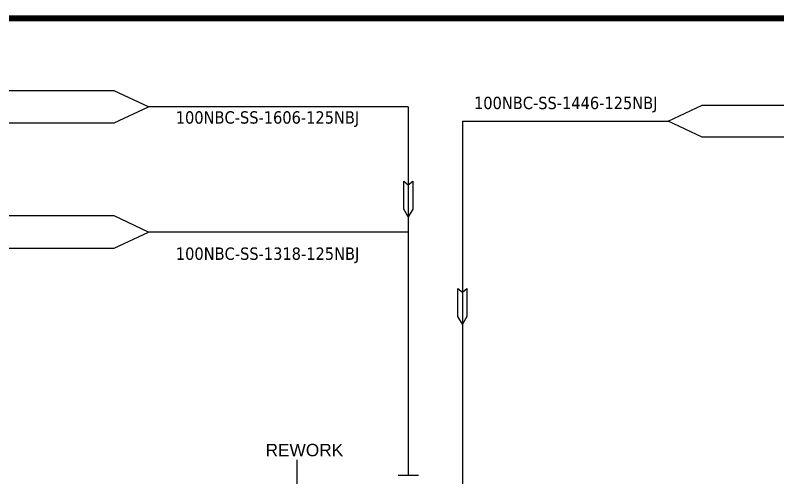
# Model space of a CAD drawing. Header units: millimetres. Extents: x 25096 to 30217, y 6541 to 10165.
# Drawn here: x 28441 to 29129, y 9747 to 10165 of the extents above; entities that cross this region are included whole.
import ezdxf

# ---------------------------------------------------------------- set-up
doc = ezdxf.new("R2010")
doc.units = ezdxf.units.MM
doc.layers.add('HW LINE', color=1, linetype='Continuous')
doc.layers.add('Reference', color=6, linetype='Continuous')
doc.layers.add('TITLE TEXT', color=7, linetype='Continuous', lineweight=20)
doc.dimstyles.new('ISO-25', dxfattribs={"dimtxt": 2.5, "dimasz": 2.5, "dimexe": 1.25, "dimexo": 0.625, "dimtad": 1, "dimtxsty": 'Standard', "dimcen": 2.5, "dimadec": 0, "dimazin": 0, "dimtfac": 1, "dimtmove": 0, "dimatfit": 3, "dimfxl": 1, "dimarcsym": 0})

msp = doc.modelspace()

# ---------------------------------------------------------------- linework, layer by layer
for p, q in [((28795.4, 10082.11), (28560.75, 10082.11)), ((28844.22, 10069.23), (29030.04, 10069.23)), ((28795.4, 9969.08), (28560.75, 9969.08))]:
    msp.add_line(p, q)
at = {"linetype": 'Continuous', "lineweight": -3}
msp.add_line((28804.52, 9749.11), (28786.27, 9749.11), dxfattribs=at)
for points in [[(28795.4, 10082.11), (28795.4, 9749.11)], [(28844.22, 10069.23), (28844.22, 9695)]]:
    msp.add_lwpolyline(points)
at = {"layer": 'HW LINE'}
for points in [[(28799.5, 9989.71), (28795.41, 9982.83), (28791.32, 9989.71), (28791.32, 10015.11), (28795.41, 10011.68), (28799.5, 10015.11), (28799.5, 9989.71)], [(28848.32, 9892.73), (28844.23, 9885.85), (28840.15, 9892.73), (28840.15, 9918.13), (28844.23, 9914.69), (28848.32, 9918.13), (28848.32, 9892.73)]]:
    msp.add_lwpolyline(points, close=True, dxfattribs=at)
at = {"layer": 'Reference'}
for points in [[(28529.96, 10096.67), (28337.5, 10096.67), (28337.5, 10067.55), (28529.96, 10067.55), (28560.75, 10082.11)], [(29060.83, 10083.78), (29253.3, 10083.78), (29253.3, 10054.67), (29060.83, 10054.67), (29030.04, 10069.23)], [(28529.96, 9983.63), (28337.5, 9983.63), (28337.5, 9954.52), (28529.96, 9954.52), (28560.75, 9969.08)]]:
    msp.add_lwpolyline(points, close=True, dxfattribs=at)
at = {"layer": 'TITLE TEXT', "ltscale": 5, "const_width": 5.38}
msp.add_lwpolyline([(30214.49, 10162.15), (30214.49, 6543.48), (25098.45, 6543.48), (25098.45, 10162.15)], close=True, dxfattribs=at)

# ---------------------------------------------------------------- texts
at = {"char_height": 11.1664, "width": 777.1843, "attachment_point": 1}
for s, insert in [('\\pxt9;{\\fTahoma|b0|i0|c0|p34;100NBC-SS-1446-125NBJ}', (28854.73, 10091.25)), ('\\pxt9;{\\fTahoma|b0|i0|c0|p34;100NBC-SS-1606-125NBJ}', (28585.43, 10078.14)), ('\\pxt9;{\\fTahoma|b0|i0|c0|p34;100NBC-SS-1318-125NBJ}', (28585.52, 9955.14))]:
    msp.add_mtext(s, dxfattribs=dict(at, insert=insert))
at = {"insert": (28736.68, 9777.82), "char_height": 11.1664, "attachment_point": 3}
msp.add_mtext_dynamic_manual_height_columns('{\\fArial|b0|i0|c0|p34;REWORK}', width=72.8286, gutter_width=15, heights=[0], dxfattribs=at)

# ---------------------------------------------------------------- leaders
at = {"linetype": 'Continuous', "lineweight": -3}
msp.add_leader([(28695.15, 9683.66), (28695.15, 9763.27)], dimstyle='ISO-25', override={"dimscale": 10, "dimtad": 0}, dxfattribs=at)

doc.saveas('drawing.dxf')
